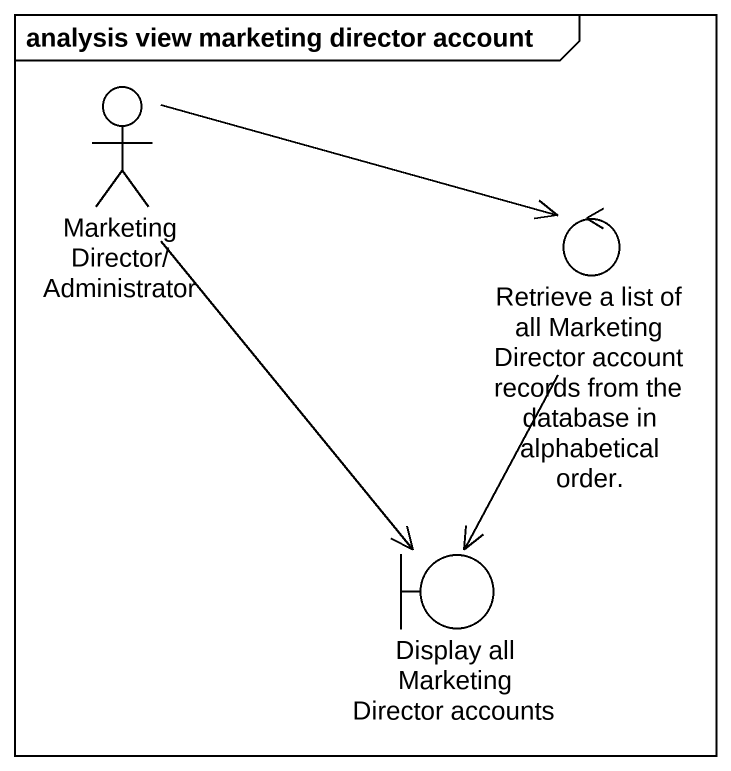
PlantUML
@startuml
mainframe analysis view marketing director account
actor "Marketing Director/Administrator" as Marketing_Director
control "Retrieve a list of all Marketing Director account records from the database in alphabetical order." as Retrieve_a_list_of_all
boundary "Display all Marketing Director accounts" as Display_all_Marketing
Marketing_Director -right-> Retrieve_a_list_of_all
Marketing_Director --> Display_all_Marketing
Retrieve_a_list_of_all --> Display_all_Marketing
@enduml
